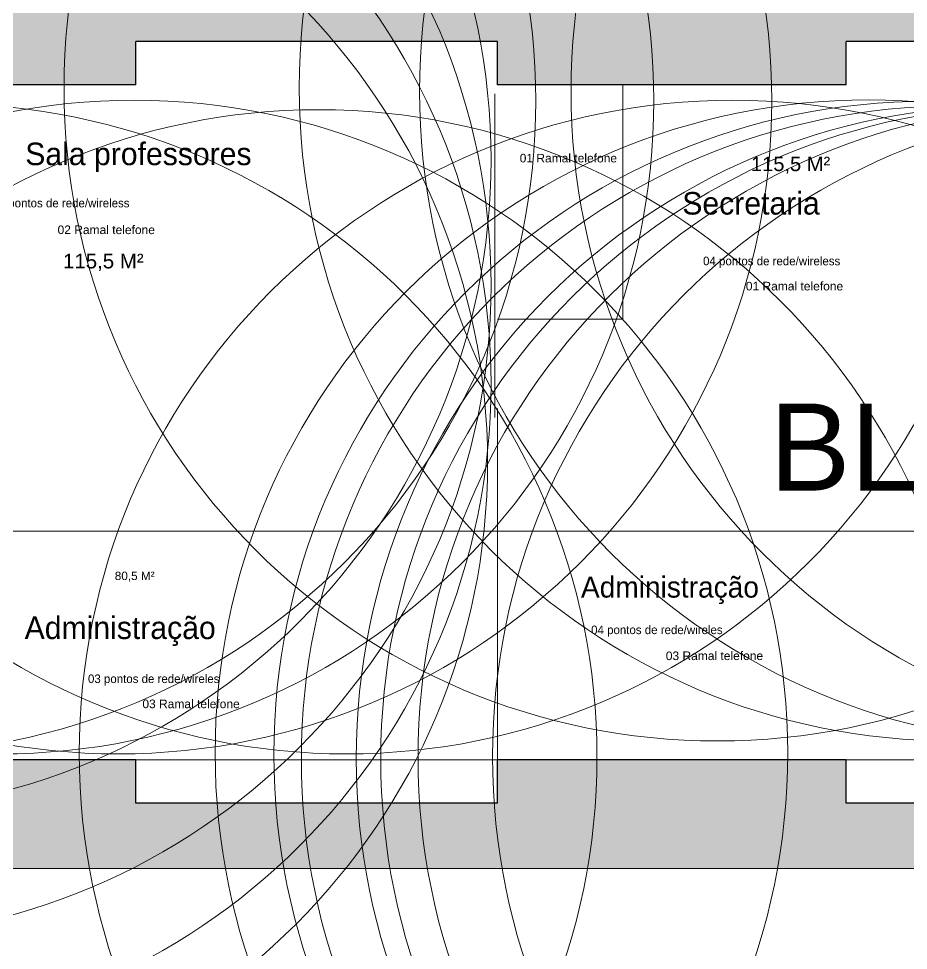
# Model space of a CAD drawing. Header units: millimetres. Extents: x 664 to 1534, y 1164 to 2765.
# Drawn here: x 732.79 to 753.21, y 1336.83 to 1358.24 of the extents above; entities that cross this region are included whole.
import ezdxf

# ---------------------------------------------------------------- set-up
doc = ezdxf.new("R2010")
doc.units = ezdxf.units.MM
for name, color, linetype, lineweight in [('Barra', 9, 'Continuous', 9), ('Calçadas', 7, 'Continuous', 13), ('Jardim', 92, 'Continuous', 20), ('Linha', 6, 'Continuous', 20), ('Paredes', 5, 'Continuous', 25)]:
    doc.layers.add(name, color=color, linetype=linetype, lineweight=lineweight)
doc.styles.add('Arial', font='arial.ttf')

msp = doc.modelspace()

# ---------------------------------------------------------------- hatches: boundary and pattern name
at = {"layer": 'Calçadas'}
h = msp.add_hatch(dxfattribs=at)
h.set_pattern_fill('AR-SAND', color=256, scale=0.02, angle=-90, style=0)
h.set_pattern_definition([(307.5, (-540.2502, 1911.4388), (0.97882647, 0.03200063), [0, -0.77216, 0, -0.8636, 0, -0.8255]), (277.5, (-540.2502, 1911.4388), (1.4336502, -0.8990466), [0, -0.41656, 0, -0.69596, 0, -0.2667]), (237.5, (-540.2502, 1912.0636), (0.00287437, -1.58198474), [0, -0.254, 0, -0.9144, 0, -1.1938]), (227.5, (-540.2502, 1912.0636), (0.4458586, -1.5271129), [0, -0.127, 0, -0.59944, 0, -0.6858])])
h.paths.add_polyline_path([(805.439, 1377.294), (818.648, 1354.894), (811.151, 1354.894), (811.151, 1344.494), (836.951, 1344.494), (836.951, 1354.894), (820.39, 1354.894), (807.181, 1377.294), (807.181, 1396.194), (796.981, 1396.194), (796.981, 1401.231), (807.181, 1401.231), (807.181, 1414.981), (805.681, 1414.981), (805.681, 1402.731), (795.481, 1402.731), (795.481, 1412.731), (801.481, 1412.731), (801.481, 1414.981), (793.981, 1414.981), (793.981, 1401.231), (789.981, 1401.231), (789.981, 1398.731), (785.481, 1398.731), (785.481, 1394.044), (780.481, 1394.044), (780.481, 1397.794), (731.481, 1397.794), (731.481, 1394.044), (724.981, 1394.044), (724.981, 1381.044), (731.481, 1381.044), (731.481, 1377.294), (784.281, 1377.294), (784.281, 1359.264), (727.481, 1359.264), (727.481, 1355.464), (720.481, 1355.464), (720.481, 1342.464), (727.481, 1342.464), (727.481, 1338.714), (785.781, 1338.714), (785.781, 1356.714), (795.081, 1356.714), (795.081, 1344.494), (808.281, 1344.494), (808.281, 1362.494), (798.646, 1362.494), (788.615, 1377.294)])
h.paths.add_polyline_path([(785.481, 1382.544), (779.981, 1382.544), (779.981, 1385.044), (778.981, 1385.044), (778.981, 1378.794), (771.481, 1378.794), (771.481, 1379.794), (763.681, 1379.794), (763.681, 1378.794), (756.181, 1378.794), (756.181, 1379.794), (748.181, 1379.794), (748.181, 1378.794), (739.981, 1378.794), (739.981, 1379.794), (732.981, 1379.794), (732.981, 1385.044), (731.981, 1385.044), (731.981, 1382.544), (726.481, 1382.544), (726.481, 1392.544), (731.981, 1392.544), (731.981, 1390.044), (732.981, 1390.044), (732.981, 1395.294), (739.981, 1395.294), (739.981, 1396.294), (748.181, 1396.294), (748.181, 1395.294), (756.181, 1395.294), (756.181, 1396.294), (763.681, 1396.294), (763.681, 1395.294), (771.481, 1395.294), (771.481, 1396.294), (778.981, 1396.294), (778.981, 1390.044), (779.981, 1390.044), (779.981, 1392.544), (785.481, 1392.544)], flags=16)
h.paths.add_polyline_path([(795.481, 1394.694), (805.681, 1394.694), (805.681, 1379.694), (795.481, 1379.694)], flags=16)
h.paths.add_polyline_path([(786.803, 1377.294), (796.834, 1362.494), (795.081, 1362.494), (795.081, 1359.264), (785.781, 1359.264), (785.781, 1377.294)], flags=16)
h.paths.add_polyline_path([(796.581, 1360.994), (806.781, 1360.994), (806.781, 1345.994), (796.581, 1345.994)], flags=16)
h.paths.add_polyline_path([(784.281, 1356.714), (784.281, 1341.214), (774.281, 1341.214), (774.281, 1340.214), (766.781, 1340.214), (766.781, 1341.214), (759.281, 1341.214), (759.281, 1340.214), (751.781, 1340.214), (751.781, 1341.214), (743.781, 1341.214), (743.781, 1340.214), (735.481, 1340.214), (735.481, 1341.214), (728.481, 1341.214), (728.481, 1346.464), (727.481, 1346.464), (727.481, 1343.964), (721.981, 1343.964), (721.981, 1353.964), (727.481, 1353.964), (727.481, 1351.464), (728.481, 1351.464), (728.481, 1356.714), (735.481, 1356.714), (735.481, 1357.714), (743.781, 1357.714), (743.781, 1356.714), (751.781, 1356.714), (751.781, 1357.714), (759.281, 1357.714), (759.281, 1356.714), (766.781, 1356.714), (766.781, 1357.714), (774.281, 1357.714), (774.281, 1356.714)], flags=16)
h.paths.add_polyline_path([(812.651, 1353.394), (835.451, 1353.394), (835.451, 1345.994), (812.651, 1345.994)], flags=16)
h.paths.add_polyline_path([(818.422, 1351.026), (831.633, 1351.026), (831.633, 1347.956), (818.422, 1347.956)], flags=8)
h.paths.add_polyline_path([(757.359, 1355.043), (757.359, 1342.283), (754.289, 1342.283), (754.289, 1355.043)], flags=8)
h.paths.add_polyline_path([(755.705, 1393.325), (755.705, 1380.931), (752.636, 1380.931), (752.636, 1393.325)], flags=8)
at = {"layer": 'Jardim'}
h = msp.add_hatch(dxfattribs=at)
h.set_pattern_fill('GRASS', color=256, scale=0.04, angle=120, style=0)
h.set_pattern_definition([(210, (175.9079, -101.2197), (-0.26295997, -0.98137997), [0.1905, -1.24634]), (165, (175.9079, -101.2197), (-0.26296015, -0.98138064), [0.1905, -0.8255]), (255, (175.9079, -101.2197), (0.98138064, -0.26296015), [0.1905, -0.8255])])
edge = h.paths.add_edge_path()
edge.add_line((720.481, 1355.464), (727.481, 1355.464))
edge.add_line((727.481, 1355.464), (727.481, 1359.264))
edge.add_line((727.481, 1359.264), (763.261, 1359.264))
edge.add_spline(control_points=[(763.261, 1359.264), (762.538, 1359.886), (760.728, 1361.739), (760.9, 1364.509), (761.012, 1366.294)], knot_values=[0, 0, 0, 0, 2.755825, 7.755327, 7.755327, 7.755327, 7.755327], degree=3, periodic=0)
edge.add_line((761.012, 1366.294), (761.012, 1377.294))
edge.add_line((761.012, 1377.294), (731.481, 1377.294))
edge.add_line((731.481, 1377.294), (731.481, 1381.044))
edge.add_line((731.481, 1381.044), (724.981, 1381.044))
edge.add_line((724.981, 1381.044), (710.981, 1381.044))
edge.add_arc((710.981, 1380.044), 1, 90, 180)
edge.add_line((709.981, 1380.044), (709.981, 1342.464))
edge.add_arc((708.981, 1342.464), 1, 270, 360, ccw=False)
edge.add_line((708.981, 1341.464), (704.981, 1341.464))
edge.add_arc((704.981, 1340.464), 1, 90, 180)
edge.add_line((703.981, 1340.464), (703.981, 1331.71))
edge.add_arc((704.981, 1331.71), 1, 180, 270)
edge.add_line((704.981, 1330.71), (709.981, 1330.71))
edge.add_line((709.981, 1330.71), (716.481, 1342.464))
edge.add_line((716.481, 1342.464), (720.481, 1342.464))
edge.add_line((720.481, 1342.464), (720.481, 1355.464))

# ---------------------------------------------------------------- linework, layer by layer
at = {"layer": 'Barra'}
for points in [[(743.781, 1356.714), (746.659, 1356.714), (746.659, 1351.337), (743.781, 1351.337)], [(743.781, 1349.285), (743.781, 1346.464)]]:
    msp.add_lwpolyline(points, dxfattribs=at)
for points in [[(743.72, 1356.507), (743.72, 1356.507), (743.72, 1349.078), (743.72, 1349.078)], [(728.481, 1346.464), (759.281, 1346.464), (759.281, 1341.214), (728.481, 1341.214)], [(728.481, 1346.464), (743.781, 1346.464), (743.781, 1341.214), (728.481, 1341.214)]]:
    msp.add_lwpolyline(points, close=True, dxfattribs=at)
for centre in [(748.829, 1356.644), (754.229, 1356.644), (756.991, 1356.564), (760.468, 1356.564), (729.658, 1356.348), (732.366, 1356.348), (735.075, 1356.348), (740.311, 1356.348), (728.631, 1354.996), (728.631, 1352.108), (728.631, 1349.843), (728.551, 1348.047), (731.063, 1341.277), (735.441, 1341.364), (749.179, 1341.364), (752.298, 1341.369), (753.648, 1341.336), (755.535, 1341.24), (756.1, 1341.239), (756.956, 1341.263), (758.665, 1341.284), (739.67, 1341.144), (754.278, 1341.231)]:
    msp.add_circle(centre, 15, dxfattribs=at)
at = {"layer": 'Calçadas'}
msp.add_line((784.281, 1338.714), (727.481, 1338.714), dxfattribs=at)
at = {"layer": 'Paredes'}
for p, q in [((735.481, 1356.714), (735.481, 1357.714)), ((743.781, 1357.714), (735.481, 1357.714)), ((743.781, 1356.714), (743.781, 1357.714)), ((751.781, 1356.714), (751.781, 1357.714)), ((759.281, 1357.714), (751.781, 1357.714)), ((735.481, 1356.714), (728.481, 1356.714)), ((751.781, 1356.714), (743.781, 1356.714)), ((735.481, 1341.214), (728.481, 1341.214)), ((735.481, 1340.214), (735.481, 1341.214)), ((743.781, 1340.214), (743.781, 1341.214)), ((751.781, 1341.214), (743.781, 1341.214)), ((751.781, 1340.214), (751.781, 1341.214)), ((743.781, 1340.214), (735.481, 1340.214)), ((759.281, 1340.214), (751.781, 1340.214))]:
    msp.add_line(p, q, dxfattribs=at)

# ---------------------------------------------------------------- texts
at = {"layer": 'Barra'}
for s, height, p in [('Sala professores', 0.51772, (732.939, 1354.871)), ('08 pontos de rede/wireless', 0.19708, (732.183, 1353.902)), ('Secretaria', 0.5177, (748.021, 1353.736)), ('04 pontos de rede/wireless', 0.19708, (748.498, 1352.571)), ('Administração', 0.48227, (745.695, 1344.938)), ('Administração', 0.51772, (732.925, 1343.986)), ('04 pontos de rede/wireles', 0.19708, (745.929, 1344.099)), ('03 pontos de rede/wireles', 0.19708, (734.379, 1342.975))]:
    msp.add_text(s, height=height, dxfattribs=at).set_placement(p)
at = {"layer": 'Barra', "style": 'Arial'}
for s, height, p in [('115,5 M²', 0.3302, (749.597, 1354.734)), ('115,5 M²', 0.3358, (733.806, 1352.5)), ('80,5 M²', 0.1931, (734.994, 1345.341))]:
    msp.add_text(s, height=height, dxfattribs=at).set_placement(p)
at = {"layer": 'Barra', "char_height": 0.19708, "width": 2.32226, "attachment_point": 1, "style": 'Arial'}
for s, insert in [('01 Ramal telefone', (744.289, 1355.131)), ('02 Ramal telefone', (733.681, 1353.485)), ('01 Ramal telefone', (749.48, 1352.191)), ('03 Ramal telefone', (747.643, 1343.7)), ('03 Ramal telefone', (735.628, 1342.595))]:
    msp.add_mtext(s, dxfattribs=dict(at, insert=insert))
at = {"layer": 'Linha', "insert": (750.019, 1349.396), "char_height": 2, "width": 13.05286, "attachment_point": 1}
msp.add_mtext('{\\fArial|b0|i0|c0|p34;BLOCO 2}', dxfattribs=at)

doc.saveas('drawing.dxf')
